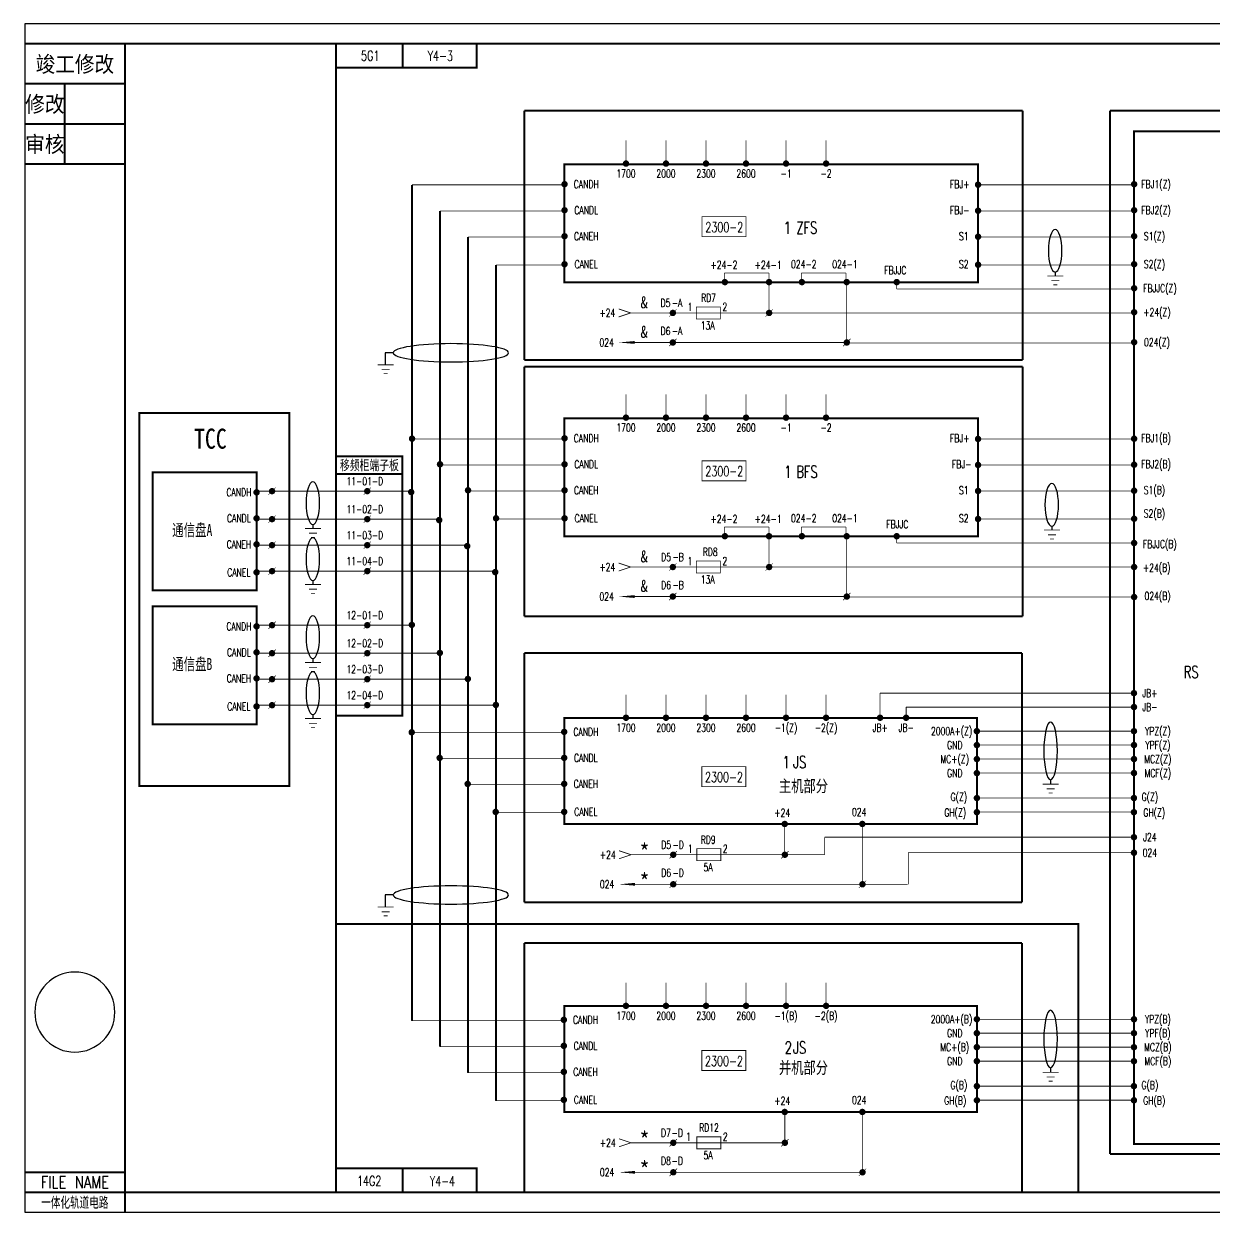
# Model space of a CAD drawing. Extents: x 0 to 599, y 0 to 297.
# Drawn here: x -0.2 to 297.2, y -0.2 to 297 of the extents above; entities that cross this region are included whole.
import ezdxf
from ezdxf.enums import TextEntityAlignment as Align

# ---------------------------------------------------------------- set-up
doc = ezdxf.new("R2010")
doc.units = 0
doc.header["$LTSCALE"] = 5
doc.header["$MEASUREMENT"] = 0
doc.linetypes.add('DASHED', pattern=[0.75, 0.5, -0.25])
doc.layers.get('0').update_dxf_attribs({"linetype": 'CONTINUOUS'})
doc.layers.add('DEFINE', color=7, linetype='CONTINUOUS')
doc.styles.add('CHINESE', font='NSimSun.ttf', dxfattribs={"width": 0.9})
doc.styles.add('HZ', font='txt.shx', dxfattribs={"width": 0.7, "bigfont": 'hztxt.shx'})
doc.styles.get("Standard").update_dxf_attribs({"font": 'txt.shx', "width": 0.8, "bigfont": 'HZTXT.shx'})

# ---------------------------------------------------------------- blocks, each defined once
blk = doc.blocks.new('W22')
at = {"const_width": 0.8}
blk.add_lwpolyline([(-0.4, 0, 1), (0.4, 0, 1)], format="xyb", close=True, dxfattribs=at)
blk = doc.blocks.new('W21')
at = {"const_width": 0.15}
for points in [[(0, 0), (-0.92, -0.92)], [(0, 0), (0.92, 0.92)]]:
    blk.add_lwpolyline(points, dxfattribs=at)
at = {"const_width": 0.8}
blk.add_lwpolyline([(-0.4, 0, 1), (0.4, 0, 1)], format="xyb", close=True, dxfattribs=at)
blk = doc.blocks.new('W54')
at = {"const_width": 0.2}
blk.add_lwpolyline([(3, 1), (0, 0), (3, -1)], dxfattribs=at)
blk = doc.blocks.new('W57')
blk.add_lwpolyline([(0, 0, 0.7, 0, 0), (4, 0, 0, 0, 0)], format="xyseb")

msp = doc.modelspace()

# ---------------------------------------------------------------- linework, layer by layer
at = {"color": 0, "linetype": 'Continuous'}
for p, q in [((92.04, 214.79), (90.04, 214.79)), ((90.04, 214.79), (90.04, 211.79)), ((92.04, 79.29), (90.04, 79.29)), ((90.04, 79.29), (90.04, 76.29))]:
    msp.add_line(p, q, dxfattribs=at)
at = {"color": 0}
msp.add_lwpolyline([(0, 0), (599.12, 0), (599.12, 297), (0, 297)], close=True, dxfattribs=at)
for points in [[(0, 292, 0.5, 0.5, 0), (25, 292, 0.5, 0.5, 0)], [(0, 282, 0.5, 0.5, 0), (25, 282, 0.5, 0.5, 0)], [(10, 262, 0.5, 0.5, 0), (10, 282, 0.5, 0.5, 0)], [(0, 272, 0.5, 0.5, 0), (25, 272, 0.5, 0.5, 0)], [(150.22, 262.07, 0.2, 0.2, 0), (150.22, 267.87, 0.2, 0.2, 0)], [(160.22, 262.07, 0.2, 0.2, 0), (160.22, 267.87, 0.2, 0.2, 0)], [(170.22, 262.07, 0.2, 0.2, 0), (170.22, 267.87, 0.2, 0.2, 0)], [(180.22, 262.07, 0.2, 0.2, 0), (180.22, 267.87, 0.2, 0.2, 0)], [(190.22, 262.07, 0.2, 0.2, 0), (190.22, 267.87, 0.2, 0.2, 0)], [(200.22, 262.07, 0.2, 0.2, 0), (200.22, 267.87, 0.2, 0.2, 0)], [(0, 262, 0.5, 0.5, 0), (25, 262, 0.5, 0.5, 0)], [(134.81, 256.74, 0.2, 0.2, 0), (96.73, 256.74, 0.2, 0.2, 0)], [(277.14, 256.74, 0.2, 0.2, 0), (238.8, 256.74, 0.2, 0.2, 0)], [(134.81, 250.24, 0.2, 0.2, 0), (103.73, 250.24, 0.2, 0.2, 0)], [(277.14, 250.24, 0.2, 0.2, 0), (238.8, 250.24, 0.2, 0.2, 0)], [(134.81, 243.74, 0.2, 0.2, 0), (110.73, 243.74, 0.2, 0.2, 0)], [(277.14, 243.74, 0.2, 0.2, 0), (238.8, 243.74, 0.2, 0.2, 0)], [(134.81, 236.74, 0.2, 0.2, 0), (117.73, 236.74, 0.2, 0.2, 0)], [(277.14, 236.74, 0.2, 0.2, 0), (238.8, 236.74, 0.2, 0.2, 0)], [(174.8, 232.41, 0.2, 0.2, 0), (174.8, 234.74, 0.2, 0.2, 0)], [(185.97, 234.74, 0.2, 0.2, 0), (174.8, 234.74, 0.2, 0.2, 0)], [(185.97, 232.41, 0.2, 0.2, 0), (185.97, 234.74, 0.2, 0.2, 0)], [(185.97, 224.74, 0.2, 0.2, 0), (185.97, 232.69, 0.2, 0.2, 0)], [(194.04, 232.41, 0.2, 0.2, 0), (194.04, 234.74, 0.2, 0.2, 0)], [(205.21, 234.74, 0.2, 0.2, 0), (194.04, 234.74, 0.2, 0.2, 0)], [(205.21, 232.41, 0.2, 0.2, 0), (205.21, 234.74, 0.2, 0.2, 0)], [(205.37, 217.36, 0.2, 0.2, 0), (205.37, 232.69, 0.2, 0.2, 0)], [(217.87, 230.74, 0.2, 0.2, 0), (217.87, 232.69, 0.2, 0.2, 0)], [(259.51, 233.97, 0.2, 0.2, 0), (255.51, 233.97, 0.2, 0.2, 0)], [(258.51, 232.79, 0.2, 0.2, 0), (256.51, 232.79, 0.2, 0.2, 0)], [(277.14, 230.74, 0.2, 0.2, 0), (217.87, 230.74, 0.2, 0.2, 0)], [(258.01, 231.76, 0.2, 0.2, 0), (257.01, 231.76, 0.2, 0.2, 0)], [(186.16, 224.74, 0.2, 0.2, 0), (151.38, 224.74, 0.2, 0.2, 0)], [(186.16, 224.74, 0.2, 0.2, 0), (155.18, 224.74, 0.2, 0.2, 0)], [(165.82, 224.74, 0.2, 0.2, 0), (175.82, 224.74, 0.2, 0.2, 0)], [(179.25, 224.74, 0.2, 0.2, 0), (179.25, 224.74, 0.2, 0.2, 4.822497)], [(277.14, 224.74, 0.2, 0.2, 0), (186.4, 224.74, 0.2, 0.2, 0)], [(205.16, 217.36, 0.2, 0.2, 0), (152.38, 217.36, 0.2, 0.2, 0)], [(205.66, 217.36, 0.2, 0.2, 0), (156.18, 217.36, 0.2, 0.2, 0)], [(277.14, 217.24, 0.2, 0.2, 0), (205.66, 217.24, 0.2, 0.2, 0)], [(92.18, 211.76, 0.2, 0.2, 0), (88.18, 211.76, 0.2, 0.2, 0)], [(91.18, 210.58, 0.2, 0.2, 0), (89.18, 210.58, 0.2, 0.2, 0)], [(90.68, 209.55, 0.2, 0.2, 0), (89.68, 209.55, 0.2, 0.2, 0)], [(150.22, 198.57, 0.2, 0.2, 0), (150.22, 204.37, 0.2, 0.2, 0)], [(160.22, 198.57, 0.2, 0.2, 0), (160.22, 204.37, 0.2, 0.2, 0)], [(170.22, 198.57, 0.2, 0.2, 0), (170.22, 204.37, 0.2, 0.2, 0)], [(180.22, 198.57, 0.2, 0.2, 0), (180.22, 204.37, 0.2, 0.2, 0)], [(190.22, 198.57, 0.2, 0.2, 0), (190.22, 204.37, 0.2, 0.2, 0)], [(200.22, 198.57, 0.2, 0.2, 0), (200.22, 204.37, 0.2, 0.2, 0)], [(134.81, 193.24, 0.2, 0.2, 0), (96.73, 193.24, 0.2, 0.2, 0)], [(277.14, 193.24, 0.2, 0.2, 0), (238.8, 193.24, 0.2, 0.2, 0)], [(277.14, 186.74, 0.2, 0.2, 0), (238.8, 186.74, 0.2, 0.2, 0)], [(134.81, 180.24, 0.2, 0.2, 0), (110.73, 180.24, 0.2, 0.2, 0)], [(277.14, 180.24, 0.2, 0.2, 0), (238.8, 180.24, 0.2, 0.2, 0)], [(134.81, 173.24, 0.2, 0.2, 0), (117.73, 173.24, 0.2, 0.2, 0)], [(277.14, 173.24, 0.2, 0.2, 0), (238.8, 173.24, 0.2, 0.2, 0)], [(74.02, 170.88, 0.2, 0.2, 0), (70.02, 170.88, 0.2, 0.2, 0)], [(73.02, 169.69, 0.2, 0.2, 0), (71.02, 169.69, 0.2, 0.2, 0)], [(174.8, 168.91, 0.2, 0.2, 0), (174.8, 171.24, 0.2, 0.2, 0)], [(185.97, 171.24, 0.2, 0.2, 0), (174.8, 171.24, 0.2, 0.2, 0)], [(185.97, 168.91, 0.2, 0.2, 0), (185.97, 171.24, 0.2, 0.2, 0)], [(194.04, 168.91, 0.2, 0.2, 0), (194.04, 171.24, 0.2, 0.2, 0)], [(205.21, 171.24, 0.2, 0.2, 0), (194.04, 171.24, 0.2, 0.2, 0)], [(205.21, 168.91, 0.2, 0.2, 0), (205.21, 171.24, 0.2, 0.2, 0)], [(258.65, 170.47, 0.2, 0.2, 0), (254.65, 170.47, 0.2, 0.2, 0)], [(72.52, 168.67, 0.2, 0.2, 0), (71.52, 168.67, 0.2, 0.2, 0)], [(185.97, 161.24, 0.2, 0.2, 0), (185.97, 169.19, 0.2, 0.2, 0)], [(205.37, 153.86, 0.2, 0.2, 0), (205.37, 169.19, 0.2, 0.2, 0)], [(217.87, 167.24, 0.2, 0.2, 0), (217.87, 169.19, 0.2, 0.2, 0)], [(257.65, 169.29, 0.2, 0.2, 0), (255.65, 169.29, 0.2, 0.2, 0)], [(257.15, 168.26, 0.2, 0.2, 0), (256.15, 168.26, 0.2, 0.2, 0)], [(186.16, 161.24, 0.2, 0.2, 0), (151.38, 161.24, 0.2, 0.2, 0)], [(186.16, 161.24, 0.2, 0.2, 0), (155.18, 161.24, 0.2, 0.2, 0)], [(165.82, 161.24, 0.2, 0.2, 0), (175.82, 161.24, 0.2, 0.2, 0)], [(179.25, 161.24, 0.2, 0.2, 0), (179.25, 161.24, 0.2, 0.2, 4.521921)], [(74.02, 156.88, 0.2, 0.2, 0), (70.02, 156.88, 0.2, 0.2, 0)], [(73.02, 155.69, 0.2, 0.2, 0), (71.02, 155.69, 0.2, 0.2, 0)], [(72.52, 154.67, 0.2, 0.2, 0), (71.52, 154.67, 0.2, 0.2, 0)], [(205.16, 153.86, 0.2, 0.2, 0), (152.38, 153.86, 0.2, 0.2, 0)], [(205.66, 153.86, 0.2, 0.2, 0), (156.18, 153.86, 0.2, 0.2, 0)], [(74.02, 137.38, 0.2, 0.2, 0), (70.02, 137.38, 0.2, 0.2, 0)], [(73.02, 136.19, 0.2, 0.2, 0), (71.02, 136.19, 0.2, 0.2, 0)], [(72.52, 135.17, 0.2, 0.2, 0), (71.52, 135.17, 0.2, 0.2, 0)], [(150.22, 123.57, 0.2, 0.2, 0), (150.22, 129.37, 0.2, 0.2, 0)], [(160.22, 123.57, 0.2, 0.2, 0), (160.22, 129.37, 0.2, 0.2, 0)], [(170.22, 123.57, 0.2, 0.2, 0), (170.22, 129.37, 0.2, 0.2, 0)], [(180.22, 123.57, 0.2, 0.2, 0), (180.22, 129.37, 0.2, 0.2, 0)], [(190.22, 123.57, 0.2, 0.2, 0), (190.22, 129.37, 0.2, 0.2, 0)], [(200.22, 123.57, 0.2, 0.2, 0), (200.22, 129.37, 0.2, 0.2, 0)], [(277.16, 126.22, 0.2, 0.2, 0), (220.22, 126.22, 0.2, 0.2, 0)], [(74.02, 123.38, 0.2, 0.2, 0), (70.02, 123.38, 0.2, 0.2, 0)], [(73.02, 122.19, 0.2, 0.2, 0), (71.02, 122.19, 0.2, 0.2, 0)], [(72.52, 121.17, 0.2, 0.2, 0), (71.52, 121.17, 0.2, 0.2, 0)], [(134.73, 119.86, 0.2, 0.2, 0), (96.65, 119.86, 0.2, 0.2, 0)], [(277.22, 120.22, 0.2, 0.2, 0), (237.9, 120.22, 0.2, 0.2, 0)], [(277.16, 116.74, 0.2, 0.2, 0), (237.9, 116.74, 0.2, 0.2, 0)], [(277.16, 113.24, 0.2, 0.2, 0), (237.9, 113.24, 0.2, 0.2, 0)], [(277.16, 109.74, 0.2, 0.2, 0), (237.9, 109.74, 0.2, 0.2, 0)], [(134.73, 106.86, 0.2, 0.2, 0), (110.65, 106.86, 0.2, 0.2, 0)], [(258.37, 106.97, 0.2, 0.2, 0), (254.37, 106.97, 0.2, 0.2, 0)], [(257.37, 105.79, 0.2, 0.2, 0), (255.37, 105.79, 0.2, 0.2, 0)], [(256.87, 104.76, 0.2, 0.2, 0), (255.87, 104.76, 0.2, 0.2, 0)], [(237.9, 103.5, 0.2, 0.2, 0), (277.16, 103.5, 0.2, 0.2, 0)], [(134.73, 99.86, 0.2, 0.2, 0), (117.65, 99.86, 0.2, 0.2, 0)], [(237.9, 100, 0.2, 0.2, 0), (277.16, 100, 0.2, 0.2, 0)], [(189.89, 89.33, 0.2, 0.2, 0), (189.89, 97.27, 0.2, 0.2, 0)], [(209.28, 81.95, 0.2, 0.2, 0), (209.28, 97.27, 0.2, 0.2, 0)], [(277.16, 93.72, 0.2, 0.2, 0), (199.89, 93.72, 0.2, 0.2, 0)], [(190.08, 89.33, 0.2, 0.2, 0), (151.48, 89.33, 0.2, 0.2, 0)], [(190.08, 89.33, 0.2, 0.2, 0), (155.28, 89.33, 0.2, 0.2, 0)], [(165.92, 89.33, 0.2, 0.2, 0), (175.92, 89.33, 0.2, 0.2, 0)], [(179.35, 89.33, 0.2, 0.2, 0), (179.35, 89.33, 0.2, 0.2, 4.289706)], [(277.16, 89.83, 0.2, 0.2, 0), (220.66, 89.83, 0.2, 0.2, 0)], [(220.78, 81.95, 0.2, 0.2, 0), (220.78, 89.83, 0.2, 0.2, 0)], [(209.08, 81.95, 0.2, 0.2, 0), (152.48, 81.95, 0.2, 0.2, 0)], [(209.58, 81.95, 0.2, 0.2, 0), (156.28, 81.95, 0.2, 0.2, 0)], [(220.58, 81.95, 0.2, 0.2, 0), (163.98, 81.95, 0.2, 0.2, 0)], [(92.18, 76.26, 0.2, 0.2, 0), (88.18, 76.26, 0.2, 0.2, 0)], [(91.18, 75.08, 0.2, 0.2, 0), (89.18, 75.08, 0.2, 0.2, 0)], [(90.68, 74.05, 0.2, 0.2, 0), (89.68, 74.05, 0.2, 0.2, 0)], [(150.22, 51.57, 0.2, 0.2, 0), (150.22, 57.37, 0.2, 0.2, 0)], [(160.22, 51.57, 0.2, 0.2, 0), (160.22, 57.37, 0.2, 0.2, 0)], [(170.22, 51.57, 0.2, 0.2, 0), (170.22, 57.37, 0.2, 0.2, 0)], [(180.22, 51.57, 0.2, 0.2, 0), (180.22, 57.37, 0.2, 0.2, 0)], [(190.22, 51.57, 0.2, 0.2, 0), (190.22, 57.37, 0.2, 0.2, 0)], [(200.22, 51.57, 0.2, 0.2, 0), (200.22, 57.37, 0.2, 0.2, 0)], [(134.63, 47.89, 0.2, 0.2, 0), (96.55, 47.89, 0.2, 0.2, 0)], [(277.22, 48.22, 0.2, 0.2, 0), (237.9, 48.22, 0.2, 0.2, 0)], [(277.16, 44.74, 0.2, 0.2, 0), (237.9, 44.74, 0.2, 0.2, 0)], [(134.63, 41.39, 0.2, 0.2, 0), (103.73, 41.39, 0.2, 0.2, 0)], [(277.16, 41.24, 0.2, 0.2, 0), (237.9, 41.24, 0.2, 0.2, 0)], [(277.16, 37.74, 0.2, 0.2, 0), (237.9, 37.74, 0.2, 0.2, 0)], [(134.63, 34.89, 0.2, 0.2, 0), (110.55, 34.89, 0.2, 0.2, 0)], [(258.37, 34.97, 0.2, 0.2, 0), (254.37, 34.97, 0.2, 0.2, 0)], [(257.37, 33.79, 0.2, 0.2, 0), (255.37, 33.79, 0.2, 0.2, 0)], [(256.87, 32.76, 0.2, 0.2, 0), (255.87, 32.76, 0.2, 0.2, 0)], [(237.9, 31.5, 0.2, 0.2, 0), (277.16, 31.5, 0.2, 0.2, 0)], [(134.63, 27.89, 0.2, 0.2, 0), (117.55, 27.89, 0.2, 0.2, 0)], [(237.9, 28, 0.2, 0.2, 0), (277.16, 28, 0.2, 0.2, 0)], [(165.93, 17.35, 0.2, 0.2, 0), (175.93, 17.35, 0.2, 0.2, 0)], [(183.17, 17.35, 0.2, 0.2, 0), (183.17, 17.35, 0.2, 0.2, 4.028511)], [(0, 10, 0.5, 0.5, 0), (25, 10, 0.5, 0.5, 0)], [(0, 5, 0.5, 0.5, 0), (25, 5, 0.5, 0.5, 0)], [(25, 5, 0.5, 0.5, 0), (25, 0, 0.5, 0.5, 0)]]:
    msp.add_lwpolyline(points, format="xyseb", dxfattribs=at)
for points, format in [([(25, 5, 0.5, 0.5, 0), (594.12, 5, 0.5, 0.5, 0), (594.12, 292, 0.5, 0.5, 0), (25, 292, 0.5, 0.5, 0)], "xyseb"), ([(277.14, 17.06, 0.5, 0.5, 0), (277.14, 270.16, 0.5, 0.5, 0), (306.16, 270.16, 0.5, 0.5, 0), (306.16, 17.06, 0.5, 0.5, 0)], "xyseb"), ([(134.81, 232.41, 0.5, 0.5, 0), (134.81, 261.91, 0.5, 0.5, 0), (238.16, 261.91, 0.5, 0.5, 0), (238.16, 232.41, 0.5, 0.5, 0)], "xyseb"), ([(169.23, 248.79, 0.2, 0.2, 0), (180.23, 248.79, 0.2, 0.2, 0), (180.23, 243.79, 0.2, 0.2, 0), (169.23, 243.79, 0.2, 0.2, 0)], "xyseb"), ([(170.82, 226.24, 0.2, 0.2, 0), (167.82, 226.24, 0.2, 0.2, 0), (167.82, 223.24, 0.2, 0.2, 0), (173.82, 223.24, 0.2, 0.2, 0), (173.82, 226.24, 0.2, 0.2, 0)], "xyseb"), ([(134.81, 168.91, 0.5, 0.5, 0), (134.81, 198.41, 0.5, 0.5, 0), (238.16, 198.41, 0.5, 0.5, 0), (238.16, 168.91, 0.5, 0.5, 0)], "xyseb"), ([(94.34, 124.05, 0.5, 0.5, 0), (94.34, 188.92, 0.5, 0.5, 0), (77.72, 188.92, 0.5, 0.5, 0), (77.72, 124.05, 0.5, 0.5, 0)], "xyseb"), ([(169.23, 187.79, 0.2, 0.2, 0), (180.23, 187.79, 0.2, 0.2, 0), (180.23, 182.79, 0.2, 0.2, 0), (169.23, 182.79, 0.2, 0.2, 0)], "xyseb"), ([(170.82, 162.74, 0.2, 0.2, 0), (167.82, 162.74, 0.2, 0.2, 0), (167.82, 159.74, 0.2, 0.2, 0), (173.82, 159.74, 0.2, 0.2, 0), (173.82, 162.74, 0.2, 0.2, 0)], "xyseb"), ([(134.84, 97, 0.5, 0.5, 0), (134.84, 123.54, 0.5, 0.5, 0), (237.9, 123.54, 0.5, 0.5, 0), (237.9, 97, 0.5, 0.5, 0)], "xyseb"), ([(169.16, 111.35, 0.2, 0.2, 0), (180.16, 111.35, 0.2, 0.2, 0), (180.16, 106.35, 0.2, 0.2, 0), (169.16, 106.35, 0.2, 0.2, 0)], "xyseb"), ([(170.92, 90.83, 0.2, 0.2, 0), (167.92, 90.83, 0.2, 0.2, 0), (167.92, 87.83, 0.2, 0.2, 0), (173.92, 87.83, 0.2, 0.2, 0), (173.92, 90.83, 0.2, 0.2, 0)], "xyseb"), ([(2.5, 50, 1), (22.5, 50, 1)], "xyb"), ([(134.84, 51.57, 0.5, 0.5, 0), (134.84, 25.03, 0.5, 0.5, 0), (237.9, 25.03, 0.5, 0.5, 0), (237.9, 51.57, 0.5, 0.5, 0)], "xyseb"), ([(169.16, 35.4, 0.2, 0.2, 0), (180.16, 35.4, 0.2, 0.2, 0), (180.16, 40.4, 0.2, 0.2, 0), (169.16, 40.4, 0.2, 0.2, 0)], "xyseb"), ([(170.93, 18.85, 0.2, 0.2, 0), (167.93, 18.85, 0.2, 0.2, 0), (167.93, 15.85, 0.2, 0.2, 0), (173.93, 15.85, 0.2, 0.2, 0), (173.93, 18.85, 0.2, 0.2, 0)], "xyseb")]:
    msp.add_lwpolyline(points, format=format, close=True, dxfattribs=at)
for points, const_width in [([(25, 292), (25, 5)], 0.5), ([(96.73, 256.74), (96.73, 180.21)], 0.5), ([(103.73, 250.24), (103.73, 173.21)], 0.5), ([(110.73, 243.74), (110.73, 166.71)], 0.5), ([(117.73, 236.74), (117.73, 160.21)], 0.5), ([(134.81, 186.74), (103.73, 186.74)], 0.2), ([(277.14, 167.24), (217.87, 167.24)], 0.2), ([(277.14, 161.24), (186.4, 161.24)], 0.2), ([(277.14, 153.74), (205.66, 153.74)], 0.2), ([(96.73, 146.71), (96.73, 47.89)], 0.5), ([(103.73, 139.71), (103.73, 41.39)], 0.5), ([(110.73, 133.21), (110.73, 34.89)], 0.5), ([(277.22, 129.72), (213.72, 129.72)], 0.2), ([(213.72, 129.72), (213.72, 123.5)], 0.2), ([(117.73, 126.71), (117.73, 27.89)], 0.5), ([(220.22, 126.22), (220.22, 123.5)], 0.2), ([(134.73, 113.36), (103.73, 113.36)], 0.2), ([(199.89, 89.33), (199.89, 93.72)], 0.2), ([(199.89, 89.33), (165.28, 89.33)], 0.2)]:
    msp.add_lwpolyline(points, dxfattribs=dict(at, const_width=const_width))
at = {"color": 0, "linetype": 'Continuous', "const_width": 0.5}
for points in [[(77.74, 5), (77.74, 292)], [(77.89, 286), (112.89, 286), (112.89, 292)], [(77.87, 184.51), (94.37, 184.51)], [(77.74, 72), (263.22, 72), (263.22, 5)], [(77.89, 11), (112.89, 11), (112.89, 5)], [(94.39, 5), (94.39, 11)]]:
    msp.add_lwpolyline(points, dxfattribs=at)
at = {"color": 2, "linetype": 'Continuous', "const_width": 0.5}
msp.add_lwpolyline([(94.39, 292), (94.39, 286)], dxfattribs=at)
at = {"color": 0, "linetype": 'DASHED', "const_width": 0.5}
for points in [[(124.81, 275.28), (249.33, 275.28)], [(124.81, 212.95), (124.81, 275.28)], [(249.33, 275.28), (249.33, 212.95)], [(271.14, 14.55), (271.14, 275.28)], [(271.14, 275.28), (310.83, 275.28)], [(249.33, 212.95), (124.81, 212.95)], [(124.81, 211.28), (249.33, 211.28)], [(124.81, 148.95), (124.81, 211.28)], [(249.33, 211.28), (249.33, 148.95)], [(249.33, 148.95), (124.81, 148.95)], [(124.81, 139.78), (249.16, 139.78)], [(124.81, 77.45), (124.81, 139.78)], [(249.16, 139.78), (249.16, 77.45)], [(249.16, 77.45), (124.81, 77.45)], [(124.81, 67.28), (249.16, 67.28)], [(124.81, 4.95), (124.81, 67.28)], [(249.16, 67.28), (249.16, 4.95)], [(271.14, 14.55), (310.83, 14.55)]]:
    msp.add_lwpolyline(points, dxfattribs=at)
at = {"color": 0}
for points in [[(257.47, 234.94), (257.47, 234.08)], [(71.98, 171.84), (71.98, 170.99)], [(256.61, 171.44), (256.61, 170.58)], [(71.98, 157.84), (71.98, 156.99)], [(71.98, 138.34), (71.98, 137.49)], [(71.98, 124.34), (71.98, 123.49)], [(256.33, 107.94), (256.33, 107.08)], [(256.33, 35.94), (256.33, 35.08)]]:
    msp.add_lwpolyline(points, dxfattribs=at)
at = {"color": 0, "const_width": 0.5}
msp.add_lwpolyline([(66.11, 106.55), (66.11, 199.72), (28.64, 199.72), (28.64, 106.55), (66.11, 106.55)], close=True, dxfattribs=at)
at = {"color": 0, "linetype": 'DASHED'}
for points in [[(57.97, 155.41, 0.5, 0.5, 0), (57.97, 184.91, 0.5, 0.5, 0), (31.95, 184.91, 0.5, 0.5, 0), (31.95, 155.41, 0.5, 0.5, 0)], [(57.97, 121.91, 0.5, 0.5, 0), (57.97, 151.41, 0.5, 0.5, 0), (31.95, 151.41, 0.5, 0.5, 0), (31.95, 121.91, 0.5, 0.5, 0)]]:
    msp.add_lwpolyline(points, format="xyseb", close=True, dxfattribs=at)
for points in [[(58.47, 180.21, 0.2, 0.2, 0), (96.73, 180.21, 0.2, 0.2, 0)], [(58.47, 173.21, 0.2, 0.2, 0), (103.73, 173.21, 0.2, 0.2, 0)], [(58.47, 166.71, 0.2, 0.2, 0), (110.73, 166.71, 0.2, 0.2, 0)], [(58.47, 160.21, 0.2, 0.2, 0), (117.73, 160.21, 0.2, 0.2, 0)], [(58.47, 146.71, 0.2, 0.2, 0), (96.73, 146.71, 0.2, 0.2, 0)], [(58.47, 139.71, 0.2, 0.2, 0), (103.73, 139.71, 0.2, 0.2, 0)], [(58.47, 133.21, 0.2, 0.2, 0), (110.73, 133.21, 0.2, 0.2, 0)], [(58.47, 126.71, 0.2, 0.2, 0), (117.73, 126.71, 0.2, 0.2, 0)], [(189.9, 17.35, 0.2, 0.2, 0), (189.9, 25.3, 0.2, 0.2, 0)], [(209.29, 9.97, 0.2, 0.2, 0), (209.29, 25.3, 0.2, 0.2, 0)], [(190.09, 17.35, 0.2, 0.2, 0), (151.48, 17.35, 0.2, 0.2, 0)], [(209.09, 9.97, 0.2, 0.2, 0), (152.48, 9.97, 0.2, 0.2, 0)]]:
    msp.add_lwpolyline(points, format="xyseb", dxfattribs=at)
at = {"color": 0, "const_width": 0.8}
for points in [[(96.15, 179.98, 1), (96.95, 179.98, 1)], [(103.15, 172.98, 1), (103.95, 172.98, 1)], [(110.15, 166.48, 1), (110.95, 166.48, 1)], [(117.15, 159.98, 1), (117.95, 159.98, 1)], [(96.31, 146.77, 1), (97.11, 146.77, 1)], [(103.31, 139.77, 1), (104.11, 139.77, 1)], [(110.31, 133.27, 1), (111.11, 133.27, 1)], [(117.31, 126.77, 1), (118.11, 126.77, 1)]]:
    msp.add_lwpolyline(points, format="xyb", close=True, dxfattribs=at)
at = {"color": 0, "linetype": 'DASHED', "ltscale": 1.1, "const_width": 0.5}
for points in [[(96.71, 180.35), (96.71, 146.37)], [(103.71, 173.85), (103.71, 139.87)], [(110.71, 167.35), (110.71, 133.37)], [(117.71, 160.85), (117.71, 126.87)]]:
    msp.add_lwpolyline(points, dxfattribs=at)
at = {"color": 0, "extrusion": (0, 0, -1)}
for centre, major_axis, ratio in [((257.47, 240.29), (0, -5.33), 0.317221), ((106.48, 214.78), (-14.41, 0), 0.158331), ((71.98, 177.2), (0, -5.33), 0.317221), ((256.61, 176.79), (0, -5.33), 0.317221), ((71.98, 163.2), (0, -5.33), 0.317221), ((71.98, 143.7), (0, -5.33), 0.317221), ((71.98, 129.7), (0, -5.33), 0.317221), ((256.33, 115.29), (0, -7.21), 0.234528), ((106.48, 79.28), (-14.41, 0), 0.158331), ((256.33, 43.29), (0, -7.21), 0.234528)]:
    msp.add_ellipse(centre, major_axis=major_axis, ratio=ratio, dxfattribs=at)

# ---------------------------------------------------------------- block references
at = {"color": 0}
for name, p in [('W22', (150.22, 262.07)), ('W22', (160.22, 262.07)), ('W22', (170.22, 262.07)), ('W22', (180.22, 262.07)), ('W22', (190.22, 262.07)), ('W22', (200.22, 262.07)), ('W22', (134.87, 256.91)), ('W22', (238.2, 256.78)), ('W22', (277.2, 256.91)), ('W22', (134.87, 250.41)), ('W22', (238.2, 250.28)), ('W22', (277.2, 250.41)), ('W22', (134.87, 243.91)), ('W22', (238.2, 243.78)), ('W22', (277.2, 243.91)), ('W22', (134.87, 236.91)), ('W22', (238.2, 236.78)), ('W22', (277.2, 236.91)), ('W22', (277.2, 230.91)), ('W21', (161.93, 224.74)), ('W21', (186, 224.74)), ('W22', (277.2, 224.91)), ('W21', (161.93, 217.36)), ('W21', (205.4, 217.36)), ('W22', (277.2, 217.41)), ('W22', (150.22, 198.57)), ('W22', (160.22, 198.57)), ('W22', (170.22, 198.57)), ('W22', (180.22, 198.57)), ('W22', (190.22, 198.57)), ('W22', (200.22, 198.57)), ('W22', (96.77, 193.32)), ('W22', (134.87, 193.41)), ('W22', (238.2, 193.25)), ('W22', (277.2, 193.31)), ('W22', (103.75, 186.92)), ('W22', (134.87, 186.91)), ('W22', (238.2, 186.75)), ('W22', (277.2, 186.81)), ('W21', (61.78, 180.2)), ('W21', (85.58, 180.2)), ('W22', (110.75, 180.42)), ('W22', (134.87, 180.41)), ('W22', (238.2, 180.25)), ('W22', (277.2, 180.31)), ('W21', (61.78, 173.2)), ('W21', (85.58, 173.2)), ('W22', (117.75, 173.42)), ('W22', (134.87, 173.41)), ('W22', (238.2, 173.25)), ('W22', (277.2, 173.31)), ('W21', (61.78, 166.7)), ('W21', (85.58, 166.7)), ('W22', (277.2, 167.24)), ('W21', (61.78, 160.21)), ('W21', (85.58, 160.22)), ('W21', (161.93, 161.24)), ('W21', (186, 161.24)), ('W22', (277.2, 161.24)), ('W21', (161.93, 153.86)), ('W21', (205.4, 153.86)), ('W22', (277.2, 153.74)), ('W21', (61.78, 146.7)), ('W21', (85.58, 146.7)), ('W21', (61.78, 139.7)), ('W21', (85.58, 139.7)), ('W21', (61.78, 133.2)), ('W21', (85.58, 133.2)), ('W21', (61.78, 126.71)), ('W21', (85.58, 126.72)), ('W22', (150.22, 123.57)), ('W22', (160.22, 123.57)), ('W22', (170.22, 123.57)), ('W22', (180.22, 123.57)), ('W22', (190.22, 123.57)), ('W22', (200.22, 123.57)), ('W22', (213.72, 123.57)), ('W22', (220.22, 123.57)), ('W22', (96.68, 119.94)), ('W22', (134.79, 120.04)), ('W22', (103.66, 113.54)), ('W22', (134.79, 113.54)), ('W22', (110.66, 107.04)), ('W22', (134.79, 107.04)), ('W22', (117.66, 100.04)), ('W22', (134.79, 100.04)), ('W21', (162.03, 89.33)), ('W21', (189.92, 89.33)), ('W21', (162.03, 81.95)), ('W21', (209.32, 81.95)), ('W22', (150.22, 51.57)), ('W22', (160.22, 51.57)), ('W22', (170.22, 51.57)), ('W22', (180.22, 51.57)), ('W22', (190.22, 51.57)), ('W22', (200.22, 51.57)), ('W22', (134.69, 48.07)), ('W22', (134.69, 41.57)), ('W22', (134.69, 35.07)), ('W22', (134.69, 28.07)), ('W21', (162.04, 17.35)), ('W21', (189.93, 17.35)), ('W21', (162.04, 9.97)), ('W21', (209.33, 9.97))]:
    msp.add_blockref(name, p, dxfattribs=at)
for name, p, rotation in [('W22', (174.94, 232.44), 270), ('W22', (185.97, 232.44), 270), ('W22', (194.18, 232.44), 270), ('W22', (205.37, 232.44), 270), ('W22', (217.87, 232.44), 270), ('W54', (151.38, 224.74), 180), ('W57', (152.38, 217.36), 180), ('W22', (174.94, 168.94), 270), ('W22', (185.97, 168.94), 270), ('W22', (194.18, 168.94), 270), ('W22', (205.37, 168.94), 270), ('W22', (217.87, 168.94), 270), ('W54', (151.38, 161.24), 180), ('W57', (152.38, 153.86), 180), ('W22', (189.89, 97.02), 270), ('W22', (209.28, 97.02), 270), ('W54', (151.48, 89.33), 180), ('W57', (152.48, 81.95), 180), ('W22', (189.9, 25.05), 270), ('W22', (209.29, 25.05), 270), ('W54', (151.48, 17.35), 180), ('W57', (152.48, 9.97), 180)]:
    msp.add_blockref(name, p, dxfattribs=dict(at, rotation=rotation))
at = {"color": 0, "xscale": -1}
for p in [(57.91, 179.91), (57.91, 173.41), (57.91, 166.91), (57.91, 159.91), (57.91, 146.41), (57.91, 139.91), (57.91, 133.41), (57.91, 126.41), (237.91, 103.5), (277.15, 103.5), (237.91, 99.97), (277.15, 99.97), (237.91, 31.5), (277.15, 31.5), (237.91, 27.97), (277.15, 27.97)]:
    msp.add_blockref('W22', p, dxfattribs=at)
at = {"color": 0, "xscale": -1, "rotation": 180}
for p in [(277.16, 129.72), (277.16, 126.24), (237.9, 120.22), (277.16, 120.22), (237.9, 116.74), (277.16, 116.74), (237.9, 113.24), (277.16, 113.24), (237.9, 109.74), (277.16, 109.74), (277.16, 93.72), (277.16, 89.83), (237.9, 48.22), (277.16, 48.22), (237.9, 44.74), (277.16, 44.74), (237.9, 41.24), (277.16, 41.24), (237.9, 37.74), (277.16, 37.74)]:
    msp.add_blockref('W22', p, dxfattribs=at)

# ---------------------------------------------------------------- texts
at = {"color": 7, "style": 'CHINESE', "width": 0.9}
for s, p in [('竣工修改', (12.5, 287)), ('修改', (5, 277)), ('审核', (5, 267))]:
    msp.add_text(s, height=4, dxfattribs=at).set_placement(p, align=Align.MIDDLE)
at = {"color": 7, "linetype": 'Continuous', "style": 'HZ', "width": 0.7}
for s, p in [('1700', (150.22, 258.57)), ('2000', (160.22, 258.57)), ('2300', (170.22, 258.57)), ('2600', (180.22, 258.57)), ('-1', (190.22, 258.57)), ('-2', (200.22, 258.57)), ('CANDH', (140.29, 255.91)), ('FBJ+', (233.62, 255.91)), ('FBJ1(Z)', (282.67, 255.91)), ('CANDL', (140.29, 249.41)), ('FBJ-', (233.62, 249.41)), ('FBJ2(Z)', (282.67, 249.41)), ('CANEH', (140.29, 242.91)), ('S1', (234.62, 242.91)), ('S1(Z)', (282.28, 242.91)), ('S2(Z)', (282.28, 235.91)), ('CANEL', (140.29, 235.91)), ('S2', (234.62, 235.91)), ('FBJJC(Z)', (283.64, 229.91)), ('+24(Z)', (282.91, 223.91)), ('13A', (170.64, 220.6)), ('024(Z)', (282.91, 216.41)), ('1700', (150.22, 195.07)), ('2000', (160.22, 195.07)), ('2300', (170.22, 195.07)), ('2600', (180.22, 195.07)), ('-1', (190.22, 195.07)), ('-2', (200.22, 195.07)), ('CANDH', (140.29, 192.41)), ('FBJ+', (233.62, 192.41)), ('FBJ1(B)', (282.67, 192.47)), ('CANDL', (140.29, 185.91)), ('FBJ-', (234.12, 185.91)), ('FBJ2(B)', (282.67, 185.97)), ('S1(B)', (282.28, 179.47)), ('CANDH', (53.5, 178.91)), ('CANEH', (140.29, 179.41)), ('S1', (234.62, 179.41)), ('S2(B)', (282.28, 173.63)), ('CANDL', (53.5, 172.41)), ('CANEL', (140.29, 172.41)), ('S2', (234.62, 172.41)), ('CANEH', (53.5, 165.91)), ('FBJJC(B)', (283.62, 165.99)), ('CANEL', (53.5, 158.91)), ('+24(B)', (282.84, 160.07)), ('13A', (170.64, 157.1)), ('024(B)', (283.06, 153)), ('CANDH', (53.5, 145.41)), ('CANDL', (53.5, 138.91)), ('CANEH', (53.5, 132.41)), ('JB+', (281.13, 128.72)), ('CANEL', (53.5, 125.41)), ('JB-', (281.13, 125.24)), ('1700', (150.22, 120.07)), ('2000', (160.22, 120.07)), ('2300', (170.22, 120.07)), ('2600', (180.22, 120.07)), ('-1(Z)', (190.22, 120.07)), ('-2(Z)', (200.22, 120.07)), ('JB+', (213.72, 120.07)), ('JB-', (220.22, 120.07)), ('CANDH', (140.2, 119.04)), ('2000A+(Z)', (231.59, 119.22)), ('YPZ(Z)', (283.13, 119.22)), ('GND', (232.38, 115.74)), ('YPF(Z)', (283.13, 115.74)), ('CANDL', (140.2, 112.54)), ('MC+(Z)', (232.38, 112.24)), ('MCZ(Z)', (283.13, 112.24)), ('GND', (232.38, 108.74)), ('MCF(Z)', (283.13, 108.74)), ('CANEH', (140.2, 106.04)), ('G(Z)', (233.41, 102.77)), ('G(Z)', (281.14, 102.77)), ('GH(Z)', (232.5, 98.88)), ('GH(Z)', (282.23, 98.88)), ('CANEL', (140.2, 99.04)), ('J24', (281.13, 92.72)), ('024', (281.13, 88.83)), ('5A', (170.74, 85.19)), ('CANDH', (140.11, 47.07)), ('1700', (150.22, 48.07)), ('2000', (160.22, 48.07)), ('2300', (170.22, 48.07)), ('2600', (180.22, 48.07)), ('-1(B)', (190.22, 48.07)), ('-2(B)', (200.22, 48.07)), ('2000A+(B)', (231.57, 47.22)), ('YPZ(B)', (283.13, 47.22)), ('GND', (232.38, 43.74)), ('YPF(B)', (283.13, 43.74)), ('CANDL', (140.11, 40.57)), ('MC+(B)', (232.38, 40.24)), ('MCZ(B)', (283.13, 40.24)), ('GND', (232.38, 36.74)), ('MCF(B)', (283.13, 36.74)), ('CANEH', (140.11, 34.07)), ('G(B)', (233.41, 30.77)), ('G(B)', (281.14, 30.77)), ('CANEL', (140.11, 27.07)), ('GH(B)', (232.5, 26.88)), ('GH(B)', (282.23, 26.88)), ('5A', (170.75, 13.22))]:
    msp.add_text(s, height=2, dxfattribs=at).set_placement(p, align=Align.CENTER)
at = {"color": 2, "linetype": 'Continuous', "style": 'HZ', "width": 0.7}
for s, height, p in [('ZFS', 3, (192.77, 244.55)), ('-A', 2, (161.67, 226.23)), ('-A', 2, (161.67, 219.23)), ('BFS', 3, (192.77, 183.55)), ('-B', 2, (161.83, 162.73)), ('-B', 2, (161.83, 155.73)), ('JS', 3, (192, 111)), ('-D', 2, (161.85, 90.82)), ('-D', 2, (161.85, 83.82)), ('JS', 3, (192, 39.62)), ('-D', 2, (161.64, 18.84)), ('-D', 2, (161.64, 11.84))]:
    msp.add_text(s, height=height, dxfattribs=at).set_placement(p)
at = {"color": 7, "linetype": 'Continuous', "style": 'HZ', "width": 0.7}
for s, height, p in [('+24-2', 2, (171.35, 235.75)), ('+24-1', 2, (182.38, 235.75)), ('024-2', 2, (191.46, 235.91)), ('024-1', 2, (201.77, 235.91)), ('FBJJC', 2, (214.77, 234.41)), ('2', 2, (174.32, 225.24)), ('+24', 2, (143.59, 223.74)), ('024', 2, (143.59, 216.36)), ('11-01-D', 2, (80.37, 181.69)), ('11-02-D', 2, (80.37, 174.69)), ('+24-2', 2, (171.35, 172.25)), ('+24-1', 2, (182.38, 172.25)), ('024-2', 2, (191.46, 172.41)), ('024-1', 2, (201.77, 172.41)), ('FBJJC', 2, (215.27, 170.91)), ('11-03-D', 2, (80.37, 168.19)), ('11-04-D', 2, (80.37, 161.7)), ('2', 2, (174.32, 161.74)), ('+24', 2, (143.59, 160.24)), ('024', 2, (143.59, 152.86)), ('12-01-D', 2, (80.37, 148.19)), ('12-02-D', 2, (80.37, 141.19)), ('12-03-D', 2, (80.37, 134.69)), ('RS', 3, (289.6, 133.5)), ('12-04-D', 2, (80.37, 128.2)), ('+24', 2, (187.29, 98.84)), ('024', 2, (206.69, 99)), ('+24', 2, (143.69, 88.33)), ('2', 2, (174.42, 89.83)), ('024', 2, (143.69, 80.95)), ('+24', 2, (187.3, 26.87)), ('024', 2, (206.7, 27.02)), ('+24', 2, (143.69, 16.35)), ('2', 2, (174.43, 17.85)), ('024', 2, (143.69, 8.97))]:
    msp.add_text(s, height=height, dxfattribs=at).set_placement(p)
at = {"color": 7, "style": 'CHINESE'}
for s, height, width, p in [('&', 3, 0.9, (154.75, 225.89)), ('&', 3, 0.9, (154.75, 218.51)), ('TCC', 5, 0.8, (46.37, 190.82)), ('移频柜端子板', 2.5, 0.7, (86.11, 185.46)), ('通信盘A', 3, 0.7, (41.83, 168.99)), ('&', 3, 0.9, (154.75, 162.39)), ('&', 3, 0.9, (154.75, 155.01)), ('通信盘B', 3, 0.7, (41.83, 135.49)), ('主机部分', 3, 0.75, (194.57, 105.02)), ('﹡', 5, 0.9, (154.85, 88.54)), ('﹡', 5, 0.9, (154.85, 81.13)), ('并机部分', 3, 0.75, (194.57, 34.61)), ('﹡', 5, 0.9, (154.86, 16.57)), ('﹡', 5, 0.9, (154.86, 9.16))]:
    msp.add_text(s, height=height, dxfattribs=dict(at, width=width)).set_placement(p, align=Align.CENTER)
at = {"color": 7, "linetype": 'Continuous', "style": 'HZ', "width": 0.7}
for p in [(166.82, 225.24), (166.82, 161.74), (166.92, 89.83), (166.43, 17.85)]:
    msp.add_text('1', height=2, dxfattribs=at).set_placement(p, align=Align.RIGHT)
at = {"color": 7, "width": 0.8}
for s, p in [('FILE NAME', (12.5, 7.5)), ('一体化轨道电路', (12.5, 2.5))]:
    msp.add_text(s, height=3, dxfattribs=at).set_placement(p, align=Align.MIDDLE)
at = {"layer": 'DEFINE', "color": 2, "linetype": 'Continuous', "style": 'HZ', "width": 0.7}
for s, p in [('5G1', (86.32, 289.02)), ('Y4-3', (103.82, 288.97)), ('2300-2', (174.78, 246.17)), ('2300-2', (174.78, 185.17)), ('2300-2', (174.71, 108.73)), ('2300-2', (174.71, 37.77)), ('14G2', (86.06, 7.81)), ('Y4-4', (104.34, 7.75))]:
    msp.add_text(s, height=2.5, dxfattribs=at).set_placement(p, align=Align.MIDDLE)
for s, height, p in [('1', 3, (191.45, 244.55)), ('D5', 2, (161.34, 226.23)), ('D6', 2, (161.34, 219.23)), ('1', 3, (191.59, 183.55)), ('D5', 2, (161.47, 162.73)), ('D6', 2, (161.47, 155.73)), ('1', 3, (191.15, 111)), ('D5', 2, (161.5, 90.82)), ('D6', 2, (161.5, 83.82)), ('2', 3, (191.69, 39.62)), ('D7', 2, (161.44, 18.84)), ('D8', 2, (161.44, 11.84))]:
    msp.add_text(s, height=height, dxfattribs=at).set_placement(p, align=Align.RIGHT)
for s, p in [('RD7', (170.86, 227.52)), ('RD8', (171.27, 164.02)), ('RD9', (170.76, 92.1)), ('RD12', (170.97, 20.13))]:
    msp.add_text(s, height=2, dxfattribs=at).set_placement(p, align=Align.CENTER)

doc.saveas('drawing.dxf')
